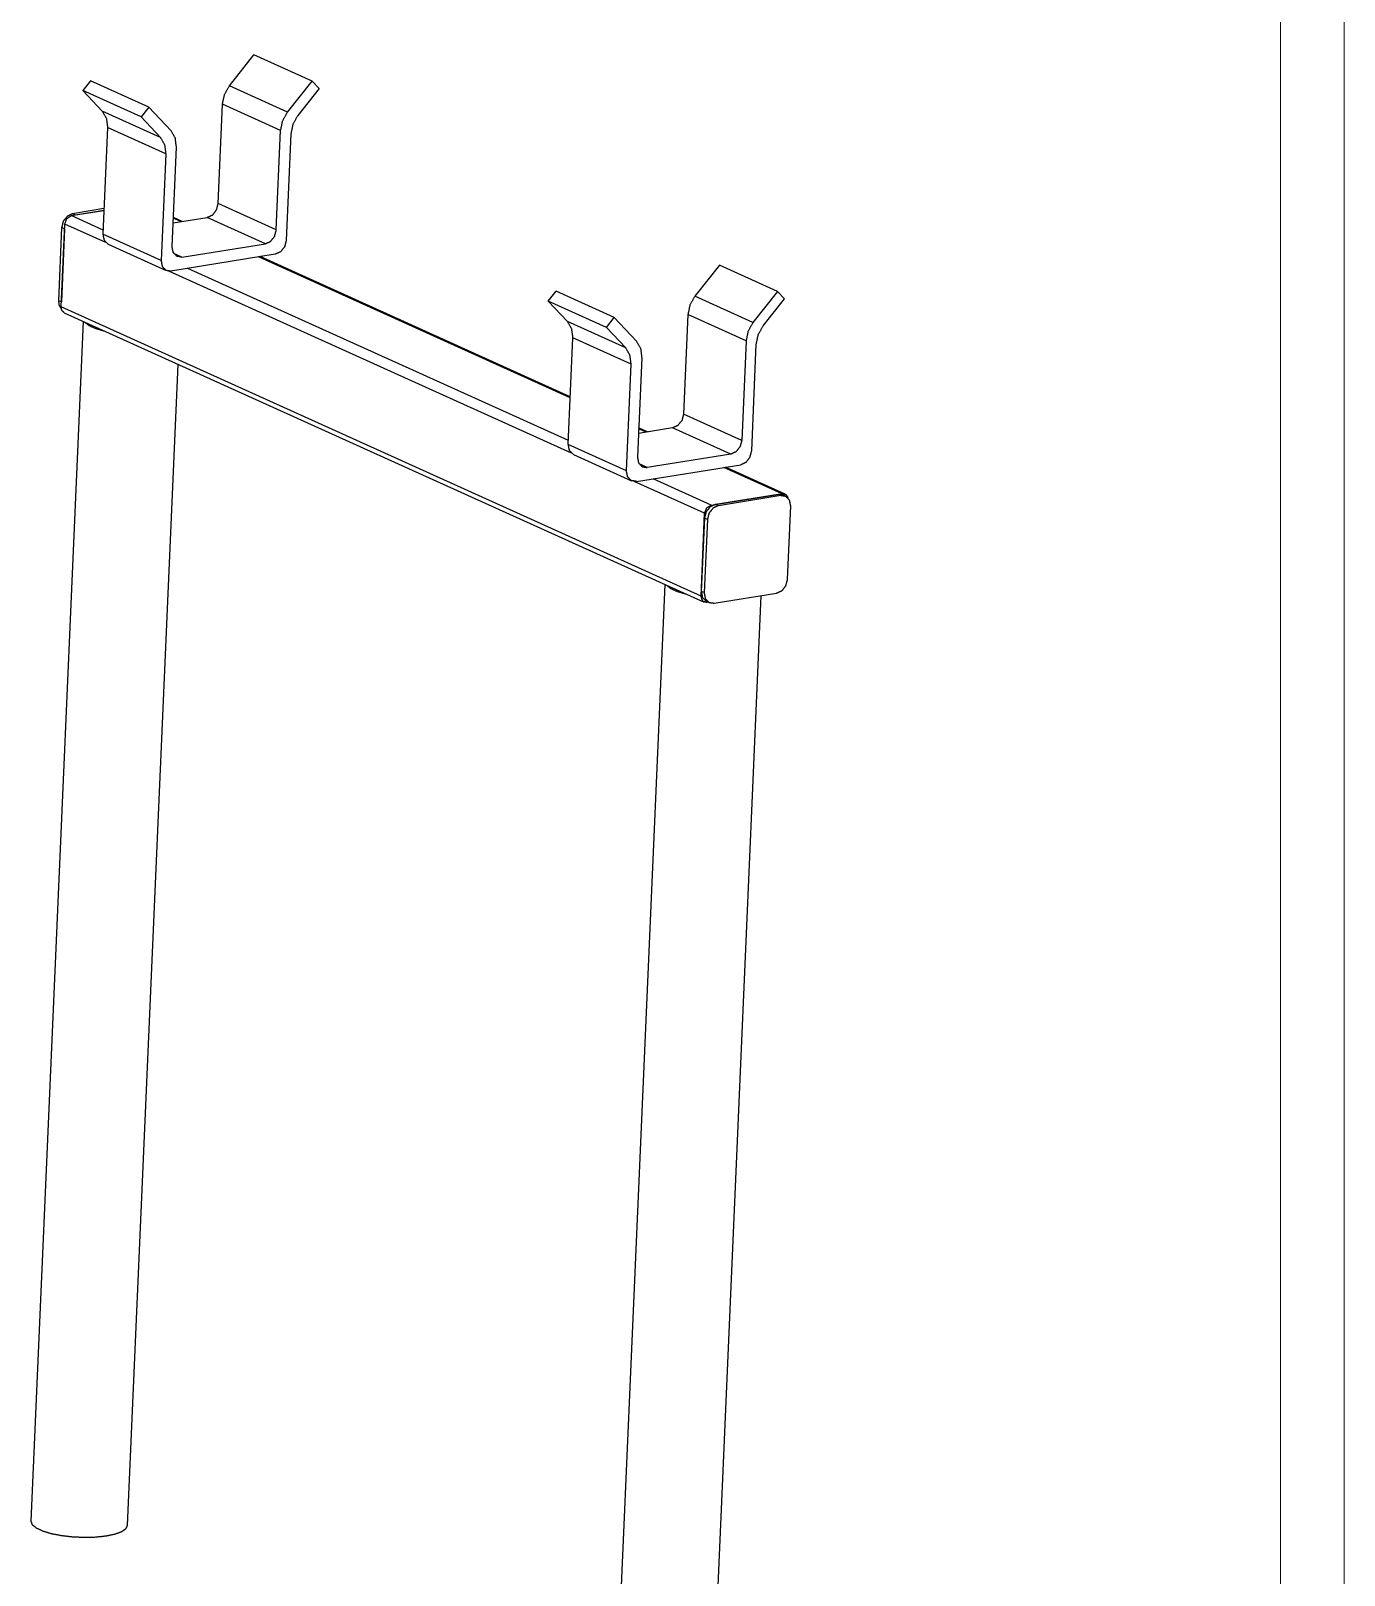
# Model space of a CAD drawing. Header units: millimetres. Extents: x 0 to 420, y 0 to 297.
# Drawn here: x 316.8 to 420, y 109.7 to 231 of the extents above; entities that cross this region are included whole.
import ezdxf

# ---------------------------------------------------------------- set-up
doc = ezdxf.new("R2010")
doc.units = ezdxf.units.MM
doc.layers.add('101', color=7, linetype='Continuous', true_color=0xffffff)

msp = doc.modelspace()

# ---------------------------------------------------------------- linework, layer by layer
at = {"layer": '101', "color": 133, "linetype": 'Continuous', "lineweight": 18}
for p, q in [((420, 0), (420, 297)), ((415, 5), (415, 292))]:
    msp.add_line(p, q, dxfattribs=at)
at = {"layer": '101', "color": 92, "linetype": 'Continuous', "lineweight": 25}
for p, q in [((332.41, 226.64), (334.34, 229.08)), ((338.92, 227.01), (334.34, 229.08)), ((321.51, 227.03), (320.9, 226.26)), ((326.08, 224.96), (321.51, 227.03)), ((336.98, 224.57), (338.92, 227.01)), ((338.92, 227.01), (339.47, 226.43)), ((320.9, 226.26), (322.42, 224.65)), ((325.47, 224.19), (320.9, 226.26)), ((336.98, 224.57), (332.41, 226.64)), ((339.47, 226.43), (337.79, 224.31)), ((326.99, 222.58), (322.42, 224.65)), ((326.08, 224.96), (325.47, 224.19)), ((327.83, 223.11), (326.08, 224.96)), ((331.53, 217.39), (331.87, 225.21)), ((336.44, 223.14), (331.87, 225.21)), ((322.84, 223.37), (322.47, 214.99)), ((327.41, 221.3), (322.84, 223.37)), ((325.47, 224.19), (326.99, 222.58)), ((336.1, 215.32), (336.44, 223.14)), ((337.25, 222.88), (336.88, 214.5)), ((327.41, 221.3), (327.05, 212.92)), ((327.91, 214.01), (328.25, 221.83)), ((336.1, 215.32), (331.53, 217.39)), ((319.99, 216.44), (322.56, 216.85)), ((322.49, 215.31), (319.99, 216.44)), ((327.99, 215.87), (330.67, 216.3)), ((328.59, 215.97), (328, 216.23)), ((328.7, 215.98), (328.01, 216.3)), ((335.24, 214.23), (330.67, 216.3)), ((319.19, 209.28), (319.48, 215.78)), ((322.71, 214.32), (319.48, 215.78)), ((327.05, 212.92), (322.47, 214.99)), ((322.88, 214.21), (327.45, 212.14)), ((328.68, 213.18), (335.24, 214.23)), ((336.02, 213.41), (327.82, 212.09)), ((328.68, 213.18), (328.04, 213.48)), ((359.05, 198.78), (329.14, 212.3)), ((359.2, 202.13), (334.71, 213.2)), ((359.2, 202.2), (334.83, 213.22)), ((370.91, 212.55), (368.98, 210.11)), ((375.48, 210.48), (370.91, 212.55)), ((359.28, 197.79), (327.65, 212.09)), ((357.47, 209.73), (358.08, 210.5)), ((362.65, 208.43), (358.08, 210.5)), ((373.55, 208.04), (368.98, 210.11)), ((375.48, 210.48), (373.55, 208.04)), ((374.35, 207.78), (376.03, 209.9)), ((376.03, 209.9), (375.48, 210.48)), ((369.47, 186.55), (319.19, 209.28)), ((319.44, 208.81), (369.71, 186.08)), ((358.98, 208.12), (357.47, 209.73)), ((362.04, 207.66), (357.47, 209.73)), ((368.44, 208.68), (368.1, 200.86)), ((373.01, 206.61), (368.44, 208.68)), ((320.93, 208.13), (316.81, 113.89)), ((363.56, 206.05), (358.98, 208.12)), ((362.04, 207.66), (362.65, 208.43)), ((363.56, 206.05), (362.04, 207.66)), ((362.65, 208.43), (364.39, 206.58)), ((359.04, 198.46), (359.41, 206.84)), ((363.98, 204.77), (359.41, 206.84)), ((373.01, 206.61), (372.67, 198.79)), ((373.45, 197.97), (373.81, 206.35)), ((364.81, 205.3), (364.47, 197.48)), ((324.41, 113.56), (328.39, 204.76)), ((363.61, 196.39), (363.98, 204.77)), ((372.67, 198.79), (368.1, 200.86)), ((367.24, 199.77), (364.55, 199.34)), ((365.27, 199.46), (364.57, 199.77)), ((365.15, 199.44), (364.57, 199.7)), ((371.81, 197.7), (367.24, 199.77)), ((363.61, 196.39), (359.04, 198.46)), ((359.45, 197.68), (364.02, 195.61)), ((364.39, 195.57), (372.59, 196.88)), ((365.25, 196.65), (364.6, 196.95)), ((371.81, 197.7), (365.25, 196.65)), ((375.84, 194.6), (371.27, 196.67)), ((376.07, 194.57), (371.39, 196.69)), ((369.75, 193.06), (364.22, 195.56)), ((370.27, 193.71), (365.7, 195.78)), ((370.27, 193.71), (375.84, 194.6)), ((369.47, 186.55), (369.75, 193.06)), ((366.63, 187.47), (362.52, 93.23)), ((370.07, 186.07), (369.94, 186.05)), ((370.11, 92.9), (374.2, 186.59))]:
    msp.add_line(p, q, dxfattribs=at)
at = {"layer": '101', "color": 72, "linetype": 'Continuous', "lineweight": 25}
for p, q in [((322.56, 216.99), (320.09, 216.59)), ((320.32, 216.49), (320.09, 216.59)), ((322.56, 216.85), (320.32, 216.49)), ((319.23, 215.5), (318.98, 209.76)), ((319.46, 215.4), (319.21, 209.66)), ((319.46, 215.4), (319.23, 215.5)), ((319.21, 209.66), (318.98, 209.76)), ((375.52, 194.55), (370.6, 193.76)), ((375.74, 194.45), (370.83, 193.66)), ((375.74, 194.45), (375.52, 194.55)), ((376.12, 194.4), (375.89, 194.5)), ((370.83, 193.66), (370.6, 193.76)), ((376.27, 187.88), (376.52, 193.62)), ((369.74, 192.67), (369.49, 186.93)), ((369.97, 192.57), (369.72, 186.83)), ((369.97, 192.57), (369.74, 192.67)), ((369.72, 186.83), (369.49, 186.93)), ((369.89, 186.15), (370.12, 186.05)), ((370.49, 186), (375.41, 186.79))]:
    msp.add_line(p, q, dxfattribs=at)
at = {"layer": '101', "color": 92, "linetype": 'Continuous', "lineweight": 25}
for points, knots in [([(331.87, 225.21), (332.03, 225.96), (332.41, 226.64)], [0, 0, 0.49687, 1, 1]), ([(322.42, 224.65), (322.75, 224.08), (322.84, 223.37)], [0, 0, 0.475972, 1, 1]), ([(336.44, 223.14), (336.6, 223.9), (336.98, 224.57)], [0, 0, 0.496868, 1, 1]), ([(337.79, 224.31), (337.4, 223.63), (337.25, 222.88)], [0, 0, 0.503138, 1, 1]), ([(326.99, 222.58), (327.32, 222.02), (327.41, 221.3)], [0, 0, 0.475966, 1, 1]), ([(328.25, 221.83), (328.16, 222.54), (327.83, 223.11)], [0, 0, 0.524034, 1, 1]), ([(330.67, 216.3), (331.09, 216.49), (331.4, 216.89), (331.53, 217.39)], [0, 0, 0.309845, 0.653229, 1, 1]), ([(319.48, 215.78), (319.64, 216.21), (319.99, 216.44)], [0, 0, 0.522094, 1, 1]), ([(322.47, 214.99), (322.57, 214.51), (322.88, 214.21)], [0, 0, 0.531433, 1, 1]), ([(335.24, 214.23), (335.66, 214.43), (335.97, 214.83), (336.1, 215.32)], [0, 0, 0.309854, 0.653236, 1, 1]), ([(328.68, 213.18), (328.28, 213.25), (328, 213.55), (327.91, 214.01)], [0, 0, 0.31618, 0.637131, 1, 1]), ([(336.88, 214.5), (336.75, 214), (336.44, 213.6), (336.02, 213.41)], [0, 0, 0.346778, 0.690158, 1, 1]), ([(327.05, 212.92), (327.13, 212.46), (327.42, 212.16), (327.82, 212.09)], [0, 0, 0.362875, 0.683831, 1, 1]), ([(368.98, 210.11), (368.6, 209.43), (368.44, 208.68)], [0, 0, 0.503132, 1, 1]), ([(319.44, 208.81), (319.25, 208.99), (319.19, 209.28)], [0, 0, 0.46856, 1, 1]), ([(321.04, 208.08), (321.37, 207.82), (321.91, 207.58), (322.61, 207.37)], [0, 0, 0.243219, 0.579389, 1, 1]), ([(359.41, 206.84), (359.31, 207.55), (358.98, 208.12)], [0, 0, 0.524033, 1, 1]), ([(373.55, 208.04), (373.17, 207.37), (373.01, 206.61)], [0, 0, 0.503132, 1, 1]), ([(373.81, 206.35), (373.97, 207.1), (374.35, 207.78)], [0, 0, 0.496865, 1, 1]), ([(364.39, 206.58), (364.72, 206.01), (364.81, 205.3)], [0, 0, 0.475977, 1, 1]), ([(363.98, 204.77), (363.88, 205.49), (363.56, 206.05)], [0, 0, 0.52403, 1, 1]), ([(368.1, 200.86), (367.97, 200.36), (367.65, 199.96), (367.24, 199.77)], [0, 0, 0.346767, 0.690143, 1, 1]), ([(359.45, 197.68), (359.14, 197.98), (359.04, 198.46)], [0, 0, 0.468556, 1, 1]), ([(372.67, 198.79), (372.54, 198.3), (372.22, 197.9), (371.81, 197.7)], [0, 0, 0.346761, 0.690148, 1, 1]), ([(372.59, 196.88), (373, 197.07), (373.32, 197.47), (373.45, 197.97)], [0, 0, 0.309854, 0.653216, 1, 1]), ([(364.47, 197.48), (364.56, 197.02), (364.85, 196.72), (365.25, 196.65)], [0, 0, 0.362865, 0.683837, 1, 1]), ([(364.39, 195.57), (363.98, 195.63), (363.7, 195.93), (363.61, 196.39)], [0, 0, 0.316168, 0.637124, 1, 1]), ([(375.84, 194.6), (376.13, 194.54), (376.3, 194.28)], [0, 0, 0.486167, 1, 1]), ([(369.75, 193.06), (369.92, 193.49), (370.27, 193.71)], [0, 0, 0.522098, 1, 1]), ([(366.75, 187.42), (367.08, 187.16), (367.61, 186.92), (368.31, 186.71)], [0, 0, 0.243222, 0.579387, 1, 1]), ([(369.94, 186.05), (369.6, 186.16), (369.47, 186.55)], [0, 0, 0.470616, 1, 1]), ([(316.81, 113.89), (316.91, 113.63), (317.23, 113.37), (317.74, 113.13), (318.42, 112.92), (319.22, 112.77), (320.11, 112.67), (321.02, 112.63), (321.91, 112.65), (322.73, 112.74), (323.42, 112.88), (323.95, 113.07), (324.29, 113.31), (324.41, 113.56)], [0, 0, 0.03427, 0.083561, 0.151761, 0.237387, 0.336663, 0.444579, 0.555446, 0.663359, 0.762632, 0.848252, 0.916448, 0.965732, 1, 1])]:
    msp.add_open_spline(points, degree=1, knots=knots, dxfattribs=at)
at = {"layer": '101', "color": 72, "linetype": 'Continuous', "lineweight": 25}
for points, knots in [([(320.09, 216.59), (319.68, 216.4), (319.36, 216), (319.23, 215.5)], [0, 0, 0.309845, 0.653229, 1, 1]), ([(318.98, 209.76), (319.03, 209.39), (319.21, 209.11)], [0, 0, 0.524913, 1, 1]), ([(375.89, 194.5), (375.71, 194.55), (375.52, 194.55)], [0, 0, 0.4917, 1, 1]), ([(376.52, 193.62), (376.43, 194.08), (376.15, 194.38), (375.74, 194.45)], [0, 0, 0.362862, 0.683831, 1, 1]), ([(370.6, 193.76), (370.18, 193.57), (369.87, 193.17), (369.74, 192.67)], [0, 0, 0.309854, 0.653216, 1, 1]), ([(370.83, 193.66), (370.41, 193.46), (370.1, 193.07), (369.97, 192.57)], [0, 0, 0.309843, 0.653228, 1, 1]), ([(369.49, 186.93), (369.58, 186.45), (369.89, 186.15)], [0, 0, 0.531454, 1, 1]), ([(369.72, 186.83), (369.8, 186.37), (370.09, 186.06), (370.49, 186)], [0, 0, 0.362865, 0.683837, 1, 1]), ([(375.41, 186.79), (375.83, 186.98), (376.14, 187.38), (376.27, 187.88)], [0, 0, 0.309857, 0.653233, 1, 1])]:
    msp.add_open_spline(points, degree=1, knots=knots, dxfattribs=at)

doc.saveas('drawing.dxf')
